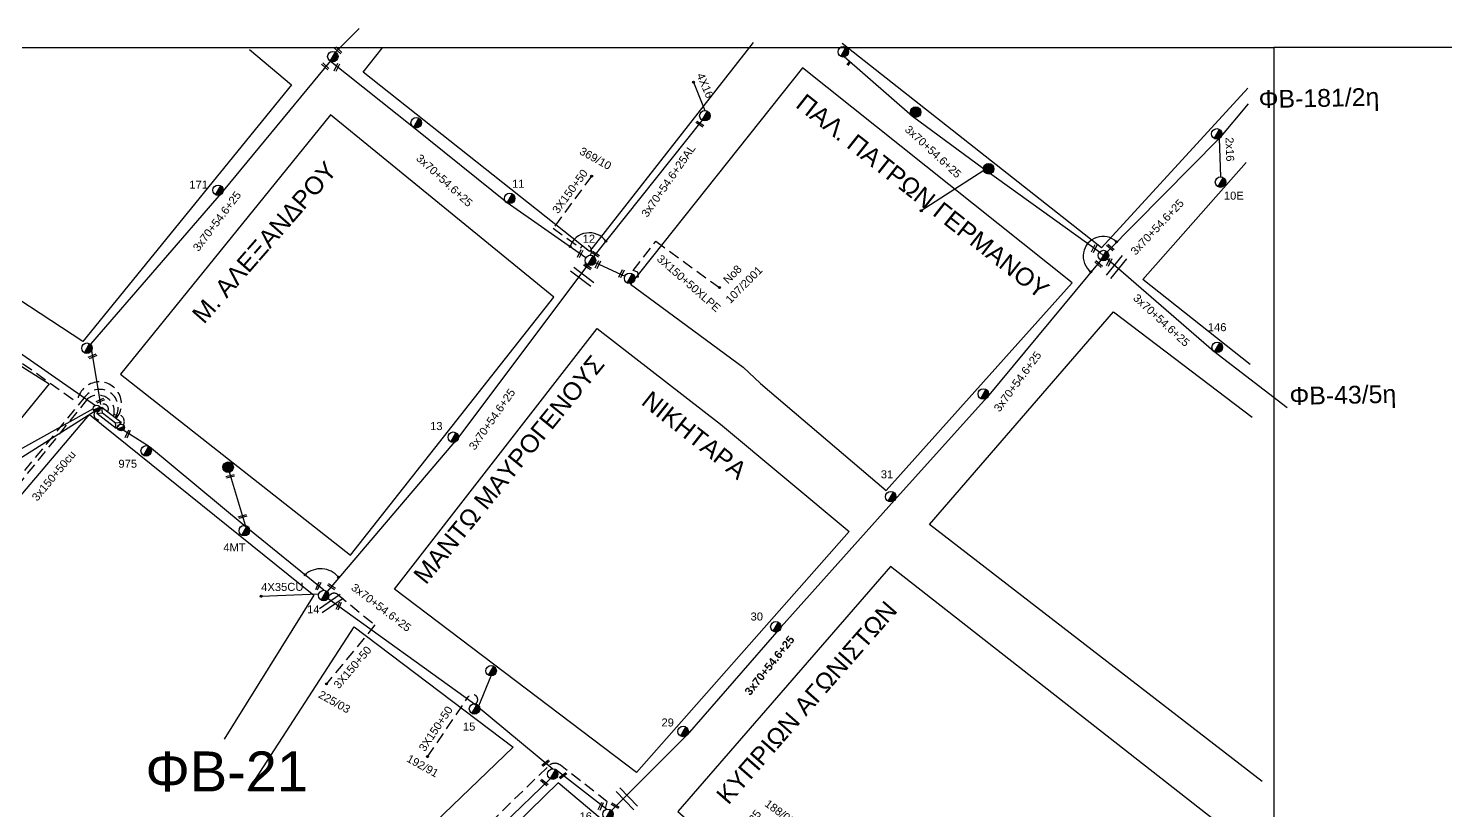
# Model space of a CAD drawing. Header units: millimetres. Extents: x -2449 to 9266, y 48 to 3905.
# Drawn here: x 8745.6 to 9064.4, y 3715.6 to 3891.7 of the extents above; entities that cross this region are included whole.
import ezdxf

# ---------------------------------------------------------------- set-up
doc = ezdxf.new("R2010")
doc.units = ezdxf.units.MM
doc.linetypes.add('DASHED', pattern=[19.05, 12.7, -6.35])
for name, color, linetype in [('Άγνωστα', 7, 'Continuous'), ('Γυμνά εναέρια ΧΤ (1Φ)   2x16CU', 7, 'Continuous'), ('Γυμνά εναέρια ΧΤ (3Φ)   4x35CU', 7, 'Continuous'), ('Επιγραφές - Σχήματα', 7, 'Continuous'), ('Καλώδια ΧΤ   3x150+50CU', 7, 'DASHED'), ('Καλώδια ΧΤ   3x95+35 XLPE', 7, 'DASHED'), ('Μηχανική τομή', 7, 'Continuous'), ('Στύλος Ξύλινος', 7, 'Continuous'), ('Στύλος Ξύλινος @ 1', 7, 'Continuous'), ('Στύλος ΦΜ', 7, 'Continuous'), ('Στύλος ΦΜ @ 1', 7, 'Continuous'), ('Συνδέσεις', 7, 'Continuous'), ('Συνεστραμμένα ΧΤ   3x70+54.6+25 AL', 7, 'SYN_LINE'), ('Τομή', 7, 'Continuous'), ('Υποσταθμός εναέριος 2 στύλων', 7, 'Continuous'), ('Υποσταθμός πόλεως', 7, 'Continuous'), ('Υπόβαθρο ΔΕΗ', 7, 'Continuous')]:
    doc.layers.add(name, color=color, linetype=linetype)
doc.styles.add('arial', font='arial.ttf')
doc.styles.get("Standard").update_dxf_attribs({"font": 'arial.ttf'})
doc.linetypes.add('SYN_LINE', pattern='A,0.5,-0.0001,["/\\/\\/\\/",Standard,S=0.1,R=0,X=0,Y=-0.05],-0.25', length=0.7501)

# ---------------------------------------------------------------- blocks, each defined once
blk = doc.blocks.new('ΥΠΑΡΧΩΝ ΤΣΙΜΕΝΤΕΝΙΟΣ ΣΤΥΛΟΣ')
at = {"layer": 'Στύλος ΦΜ'}
blk.add_hatch(color=7, dxfattribs=at).paths.add_polyline_path([(-1.29, -2.28, 0.574793), (2.62, 0, 0.268822), (1.3, 2.27)])
at = {"layer": 'Στύλος ΦΜ', "color": 7}
blk.add_line((-1.29, -2.28), (1.3, 2.27), dxfattribs=at)
blk.add_circle((0, 0), 2.62, dxfattribs=at)
at = {"layer": 'Στύλος ΦΜ', "flags": 4}
for tag, p in [('ΤΥΠΟΣ', (-4.91, 3.03)), ('ΑΡΙΘΜΟΣ', (-4.68, 8.05))]:
    blk.add_attdef(tag, p, '', height=4, dxfattribs=at)
blk = doc.blocks.new('ΥΠΑΡΧΩΝ ΞΥΛΙΝΟΣ ΣΤΥΛΟΣ')
at = {"layer": 'Στύλος Ξύλινος'}
h = blk.add_hatch(color=7, dxfattribs=at)
h.paths.add_polyline_path([(-2.62, 0, 0.270008), (-1.29, -2.28), (1.3, 2.27, 0.576266)])
h.paths.add_polyline_path([(-1.29, -2.28, 0.574793), (2.62, 0, 0.268822), (1.3, 2.27)])
at = {"layer": 'Στύλος Ξύλινος', "color": 7}
blk.add_line((-1.29, -2.28), (1.3, 2.27), dxfattribs=at)
blk.add_circle((0, 0), 2.62, dxfattribs=at)
at = {"layer": 'Στύλος Ξύλινος', "flags": 4}
for tag, p in [('ΑΡΙΘΜΟΣ', (-4.91, 8.6)), ('ΤΥΠΟΣ', (-4.85, 3.39))]:
    blk.add_attdef(tag, p, '', height=4, dxfattribs=at)
blk = doc.blocks.new('ΥΠΟΣΤΑΘΜΟΣ ΕΝΑΕΡΙΟΣ ΕΠΙ 2 ΣΤΥΛΩΝ')
at = {"layer": 'Υποσταθμός εναέριος 2 στύλων', "linetype": 'Continuous'}
for points in [[(-11.97, -2.11, 0.574793), (-8.45, -0.07, 0.268822), (-9.64, 1.98)], [(9.68, -2.15, 0.574793), (13.19, -0.1, 0.268822), (12.01, 1.95)]]:
    blk.add_hatch(color=256, dxfattribs=at).paths.add_polyline_path(points)
for p, q in [((-11.97, -2.11), (-9.64, 1.98)), ((9.68, -2.15), (12.01, 1.95))]:
    blk.add_line(p, q, dxfattribs=at)
for centre in [(-10.81, -0.07), (10.84, -0.1)]:
    blk.add_circle(centre, 2.36, dxfattribs=at)
at = {"layer": 'Υποσταθμός πόλεως', "linetype": 'Continuous', "ltscale": 40}
blk.add_lwpolyline([(-8.57, 2.82), (8.57, 2.82), (8.57, -2.82), (-8.57, -2.82)], close=True, dxfattribs=at)
for points in [[(-5.75, 0), (-8.57, 2.82)], [(-8.57, -2.82), (-5.75, 0)], [(-5.75, 0), (5.75, 0)], [(5.75, 0), (8.57, 2.82)], [(8.57, -2.82), (5.75, 0)]]:
    blk.add_lwpolyline(points, dxfattribs=at)
at = {"layer": 'Υποσταθμός εναέριος 2 στύλων', "ltscale": 40, "flags": 1}
for tag, p in [('ΜΕΤΑΣΧΗΜΑΤΙΣΜΟΣ', (14.09, 2.51)), ('ΙΣΧΥΣ', (14.07, -0.28)), ('ΑΡΙΘΜΟΣ', (14.19, -3))]:
    blk.add_attdef(tag, p, '', height=1.8, dxfattribs=at)
blk = doc.blocks.new('ΜΗΧΑΝΙΚΗ ΤΟΜΗ')
at = {"layer": 'Μηχανική τομή', "ltscale": 40}
for p, q in [((-1.89, 0.78), (1.89, 0.78)), ((1.89, 0), (-1.89, 0))]:
    blk.add_line(p, q, dxfattribs=at)
blk = doc.blocks.new('ΤΟΜΗ')
at = {"layer": 'Τομή', "ltscale": 40}
for p, q in [((-5.68, 0), (5.68, 0)), ((5.68, -2.33), (-5.68, -2.33))]:
    blk.add_line(p, q, dxfattribs=at)
blk = doc.blocks.new('_ΣΥΝΔΕΣΗ')
at = {"layer": 'Συνδέσεις', "linetype": 'SYN_LINE', "ltscale": 40}
blk.add_hatch(color=256, dxfattribs=at).paths.add_polyline_path([(0.5, -0.01, 1), (-0.5, -0.01, 1)])
at = {"layer": 'Συνδέσεις'}
blk.add_circle((0, -0.01), 0.5, dxfattribs=at)

msp = doc.modelspace()

# ---------------------------------------------------------------- linework, layer by layer
at = {"layer": 'Άγνωστα', "color": 173, "linetype": 'SYN_LINE', "ltscale": 20}
msp.add_lwpolyline([(8814.71, 3886.35), (8820.02, 3891.69)], dxfattribs=at)
at = {"layer": 'Άγνωστα', "color": 173, "linetype": 'SYN_LINE', "ltscale": 8}
for points in [[(8895.23, 3879.58), (8897.8, 3873.19)], [(8873.15, 3838.98), (8879.82, 3835.91)]]:
    msp.add_lwpolyline(points, dxfattribs=at)
at = {"layer": 'Άγνωστα', "color": 1, "linetype": 'SYN_LINE', "ltscale": 20}
for points in [[(9020.05, 3874.66), (9013.47, 3866.88), (8988.28, 3841.37)], [(8960.55, 3859.67), (8946.49, 3850.64)], [(8940.49, 3785.47), (8914.95, 3756.98), (8893.8, 3732.64), (8876.83, 3715.6)]]:
    msp.add_lwpolyline(points, dxfattribs=at)
at = {"layer": 'Άγνωστα', "color": 173, "linetype": 'DASHED', "ltscale": 0.2}
msp.add_lwpolyline([(8882.28, 3835.66), (8882.89, 3835.76), (8882.71, 3836.8), (8881.66, 3837.19), (8886.77, 3843.77), (8901.08, 3833.33)], dxfattribs=at)
at = {"layer": 'Άγνωστα', "color": 62, "linetype": 'SYN_LINE', "ltscale": 20}
msp.add_lwpolyline([(8692.35, 3726.28), (8705.53, 3756.64), (8734.47, 3791.79), (8760.25, 3806.08)], dxfattribs=at)
at = {"layer": 'Άγνωστα', "color": 30, "linetype": 'SYN_LINE', "ltscale": 20}
msp.add_lwpolyline([(8692.99, 3726.09), (8706.7, 3755.46), (8736.11, 3790.11), (8760.54, 3805.53)], dxfattribs=at)
at = {"layer": 'Άγνωστα', "color": 2, "linetype": 'SYN_LINE', "ltscale": 8}
msp.add_lwpolyline([(8772.64, 3797.64), (8766.97, 3801.27)], dxfattribs=at)
at = {"layer": 'Άγνωστα', "color": 2, "linetype": 'SYN_LINE', "ltscale": 20}
msp.add_lwpolyline([(8812.07, 3765.19), (8794.21, 3779.79), (8772.88, 3797.48), (8772.71, 3797.59)], dxfattribs=at)
at = {"layer": 'Άγνωστα', "color": 2, "linetype": 'SYN_LINE', "ltscale": 15}
msp.add_lwpolyline([(8794.45, 3779.77), (8790.91, 3791.77)], dxfattribs=at)
at = {"layer": 'Άγνωστα', "color": 2, "linetype": 'DASHED', "ltscale": 0.2}
msp.add_lwpolyline([(8813.24, 3764.03), (8813.66, 3764.3, -0.301726), (8815.16, 3764.3), (8823.59, 3757.39), (8812.7, 3744.12)], format="xyb", dxfattribs=at)
at = {"layer": 'Άγνωστα', "color": 133, "linetype": 'DASHED', "ltscale": 0.2}
msp.add_lwpolyline([(8835.41, 3727.74), (8844.58, 3741.23, -1.186273), (8846.23, 3739.63, -4.83396)], format="xyb", dxfattribs=at)
at = {"layer": 'Γυμνά εναέρια ΧΤ (1Φ)   2x16CU', "color": 1, "linetype": 'SYN_LINE', "ltscale": 8}
msp.add_lwpolyline([(9013.47, 3866.88), (9013.77, 3858.24)], dxfattribs=at)
at = {"layer": 'Γυμνά εναέρια ΧΤ (3Φ)   4x35CU', "color": 2, "linetype": 'SYN_LINE', "ltscale": 15}
msp.add_lwpolyline([(8810.93, 3764.34), (8797.99, 3763.83)], dxfattribs=at)
at = {"layer": 'Επιγραφές - Σχήματα', "color": 151, "linetype": 'DASHED', "ltscale": 0.2}
msp.add_line((8728.86, 3827.38), (8756.62, 3807.47), dxfattribs=at)
at = {"layer": 'Επιγραφές - Σχήματα', "color": 7, "linetype": 'DASHED', "ltscale": 0.2}
msp.add_line((8758.44, 3808.84), (8725.61, 3768.74), dxfattribs=at)
at = {"layer": 'Επιγραφές - Σχήματα', "color": 85, "linetype": 'DASHED', "ltscale": 0.2}
msp.add_line((8758.95, 3808.27), (8727.28, 3768.99), dxfattribs=at)
at = {"layer": 'Επιγραφές - Σχήματα'}
msp.add_lwpolyline([(7022.92, 3887.4), (9025.82, 3887.4), (9025.82, 2893.51), (7022.92, 2893.51)], close=True, dxfattribs=at)
at = {"layer": 'Επιγραφές - Σχήματα', "ltscale": 10}
msp.add_lwpolyline([(9025.82, 2893.51), (9265.69, 2893.51), (9265.69, 3887.4), (9025.82, 3887.4)], dxfattribs=at)
at = {"layer": 'Επιγραφές - Σχήματα', "color": 173, "linetype": 'DASHED', "ltscale": 0.2}
msp.add_lwpolyline([(8872.34, 3858.43), (8863.69, 3846.71), (8869.83, 3842.23)], dxfattribs=at)
at = {"layer": 'Επιγραφές - Σχήματα', "linetype": 'Continuous', "ltscale": 0.2}
for centre, radius, start, end in [((8871.83, 3841.08), 4.59, 35.9572, 161.216), ((8987.34, 3840.41), 4.44, 46.2404, 232.6419), ((8811.38, 3764.8), 5.24, 39.7937, 131.9581)]:
    msp.add_arc(centre, radius, start, end, dxfattribs=at)
at = {"layer": 'Επιγραφές - Σχήματα', "color": 173, "linetype": 'DASHED', "ltscale": 0.2}
msp.add_arc((8870.99, 3841.54), 1.35, 316.9157, 149.4049, dxfattribs=at)
at = {"layer": 'Επιγραφές - Σχήματα', "color": 151, "linetype": 'DASHED', "ltscale": 0.2}
msp.add_arc((8761.6, 3807.12), 4.99, 319.459, 175.9628, dxfattribs=at)
at = {"layer": 'Επιγραφές - Σχήματα', "color": 7, "linetype": 'DASHED', "ltscale": 0.2}
msp.add_arc((8761.7, 3806.27), 4.15, 327.3356, 141.6783, dxfattribs=at)
at = {"layer": 'Επιγραφές - Σχήματα', "color": 85, "linetype": 'DASHED', "ltscale": 0.2}
msp.add_arc((8761.29, 3805.45), 3.67, 342.4794, 129.7251, dxfattribs=at)
at = {"layer": 'Επιγραφές - Σχήματα', "color": 62, "linetype": 'DASHED', "ltscale": 0.2}
msp.add_arc((8762.52, 3805.99), 1.12, 325.8763, 146.6244, dxfattribs=at)
at = {"layer": 'Επιγραφές - Σχήματα', "color": 30, "linetype": 'DASHED', "ltscale": 0.2}
msp.add_arc((8761.51, 3804.69), 1.12, 137.9281, 318.6762, dxfattribs=at)
at = {"layer": 'Επιγραφές - Σχήματα', "color": 2, "linetype": 'DASHED', "ltscale": 0.2}
msp.add_arc((8765.59, 3803.15), 1.63, 329.8022, 126.1696, dxfattribs=at)
at = {"layer": 'Καλώδια ΧΤ   3x150+50CU', "color": 151, "linetype": 'DASHED', "ltscale": 0.2}
msp.add_lwpolyline([(8875.49, 3716.07), (8875.85, 3717.61), (8865.34, 3725.8, 0.438652), (8862.31, 3725.3), (8791.84, 3656.87), (8800.26, 3651.14)], format="xyb", dxfattribs=at)
at = {"layer": 'Καλώδια ΧΤ   3x150+50CU', "color": 133, "linetype": 'SYN_LINE', "ltscale": 15}
for points in [[(8875.7, 3715.91), (8864.18, 3724.83)], [(8863.01, 3722.78), (8852.42, 3712.56)]]:
    msp.add_lwpolyline(points, dxfattribs=at)
at = {"layer": 'Συνεστραμμένα ΧΤ   3x70+54.6+25 AL', "color": 173, "ltscale": 20}
msp.add_line((8897.22, 3870.99), (8872.8, 3840.37), dxfattribs=at)
at = {"layer": 'Συνεστραμμένα ΧΤ   3x70+54.6+25 AL', "color": 1, "ltscale": 20}
msp.add_line((8726.64, 3830.62), (8760.71, 3806.76), dxfattribs=at)
at = {"layer": 'Συνεστραμμένα ΧΤ   3x70+54.6+25 AL', "color": 173, "linetype": 'SYN_LINE', "ltscale": 20}
for points in [[(8813.61, 3884.39), (8789.48, 3855.13), (8759.58, 3820.58)], [(8871.06, 3840.06), (8853.32, 3852.38), (8832.28, 3869.4), (8813.54, 3884.31)]]:
    msp.add_lwpolyline(points, dxfattribs=at)
at = {"layer": 'Συνεστραμμένα ΧΤ   3x70+54.6+25 AL', "color": 1, "linetype": 'SYN_LINE', "ltscale": 20}
for points in [[(8987.44, 3840.51), (8986.55, 3841.29), (8960.48, 3860.07), (8944.52, 3871.88), (8929.15, 3885.25)], [(8986.87, 3839.51), (8961.34, 3808.63), (8940.49, 3785.47)]]:
    msp.add_lwpolyline(points, dxfattribs=at)
at = {"layer": 'Συνεστραμμένα ΧΤ   3x70+54.6+25 AL', "color": 27, "linetype": 'SYN_LINE', "ltscale": 20}
msp.add_lwpolyline([(9028.8, 3806.29), (9012.33, 3818.96), (8987.44, 3840.51)], dxfattribs=at)
at = {"layer": 'Συνεστραμμένα ΧΤ   3x70+54.6+25 AL', "color": 2, "linetype": 'SYN_LINE', "ltscale": 20}
msp.add_lwpolyline([(8871.49, 3838.42), (8842.38, 3799.65), (8812.83, 3764.91)], dxfattribs=at)
at = {"layer": 'Συνεστραμμένα ΧΤ   3x70+54.6+25 AL', "color": 173, "linetype": 'SYN_LINE', "ltscale": 10}
msp.add_lwpolyline([(8759.83, 3819.11), (8761.89, 3807.03)], dxfattribs=at)
at = {"layer": 'Συνεστραμμένα ΧΤ   3x70+54.6+25 AL', "color": 133, "linetype": 'SYN_LINE', "ltscale": 20}
msp.add_lwpolyline([(8813.05, 3763.36), (8845.99, 3739.66), (8863.59, 3724.98)], dxfattribs=at)
at = {"layer": 'Συνεστραμμένα ΧΤ   3x70+54.6+25 AL', "color": 133, "linetype": 'SYN_LINE', "ltscale": 8}
msp.add_lwpolyline([(8846.95, 3739.16), (8849.72, 3745.91)], dxfattribs=at)
at = {"layer": 'Υπόβαθρο ΔΕΗ'}
for points in [[(8795.37, 3886.95), (8804.83, 3878.98), (8757.89, 3821.16), (8734.03, 3836.77), (8706.71, 3851.82), (8690.13, 3861.86), (8666.81, 3874.95), (8674.31, 3887)], [(8908.64, 3888.49), (8871.89, 3841.45), (8820.97, 3881.8), (8825.23, 3887.19)], [(9019.92, 3878.19), (8987.01, 3842.26), (8928.67, 3888.28)], [(8980.41, 3834.44), (8919.74, 3882.77), (8881.08, 3834.14), (8906.42, 3815.43), (8910.32, 3811.75), (8938.6, 3787.65), (8980.41, 3834.44)], [(8863.84, 3831.17), (8813.56, 3872.21), (8766.39, 3813.87), (8818.07, 3773.1), (8863.84, 3831.17)], [(9020.45, 3816.04), (8996.31, 3835.12), (9019.59, 3861.47)], [(8706.7, 3838.68), (8723.47, 3828.65), (8737.34, 3819.85), (8750.29, 3811.64), (8722.3, 3777.32), (8696.01, 3746.46), (8683.95, 3732.86), (8648.58, 3757.88), (8687.97, 3812.13), (8706.7, 3838.68)], [(9023.15, 3722.18), (8948.35, 3780.03), (8989.74, 3827.88), (9020.94, 3804.16)], [(8828, 3765.48), (8873.6, 3824.16), (8901.31, 3802.6), (8930.25, 3778.42), (8882.42, 3724.21), (8828, 3765.48)], [(8795.1, 3720.13), (8818.9, 3756.98), (8854.66, 3729.91), (8782.49, 3660.37), (8693.01, 3726.51), (8759.36, 3804.78), (8809.82, 3764.1), (8789.68, 3731.71)], [(9023.53, 3704.76), (8939.56, 3770.56), (8891.74, 3715.38), (9022.26, 3601.16)], [(8853.89, 3607.2), (8909.22, 3684.51), (8864.8, 3721.82), (8794.46, 3653.12), (8853.89, 3607.2)]]:
    msp.add_lwpolyline(points, dxfattribs=at)

# ---------------------------------------------------------------- block references
at = {"layer": 'Μηχανική τομή'}
for p, xscale, yscale, zscale, rotation in [((8815.21, 3886.57), 0.5000000000000789, 0.5000000000000789, 0.5000000000000789, 317.6999411329456), ((8812.28, 3883.02), 0.5000000000000789, 0.5000000000000789, 0.5000000000000789, 317.6999411329456), ((8814.83, 3882.97), 0.5000000000000056, 0.5000000000000056, 0.5000000000000056, 244.0919743233826), ((8930.24, 3883.71), 0.25, 0.25, 0.25, 54.0697660644605), ((8896.58, 3869.97), 0.5000000000000019, 0.5000000000000019, 0.5000000000000019, 327.3016755972433), ((8869.57, 3841.02), 0.5000000000000056, 0.5000000000000056, 0.5000000000000056, 244.0919743233826), ((8985.21, 3842.21), 0.5000000000000056, 0.5000000000000056, 0.5000000000000056, 244.0919743233826), ((8989.13, 3842.51), 0.5000000000000455, 0.5000000000000455, 0.5000000000000455, 139.1168583848367), ((8871.31, 3837.85), 0.5, 0.5, 0.5, 327.3016755972434), ((8873.08, 3840.71), 0.5, 0.5, 0.5, 327.3016755972434), ((8873.56, 3838.61), 0.5000000000000056, 0.5000000000000056, 0.5000000000000056, 244.0919743233826), ((8986.5, 3838.78), 0.5000000000000455, 0.5000000000000455, 0.5000000000000455, 139.1168583848367), ((8988.58, 3839.13), 0.5000000000000054, 0.5000000000000054, 0.5000000000000054, 244.0919743233826), ((8878.88, 3836.55), 0.5000000000000056, 0.5000000000000056, 0.5000000000000056, 244.0919743233826), ((8760.14, 3817.66), 0.5000000000000208, 0.5000000000000208, 0.5000000000000208, 23.60721572850989), ((8761.89, 3807.69), 0.5000000000000208, 0.5000000000000208, 0.5000000000000208, 23.60721572850989), ((8768.15, 3800.29), 0.5000000000000752, 0.5000000000000752, 0.5000000000000752, 64.61164626668466), ((8791.08, 3790.64), 0.500000000000102, 0.500000000000102, 0.500000000000102, 14.7169694494632), ((8793.86, 3781.62), 0.500000000000102, 0.500000000000102, 0.500000000000102, 14.7169694494632), ((8811.02, 3766.07), 0.5000000000000752, 0.5000000000000752, 0.5000000000000752, 64.61164626668466), ((8813.92, 3766.17), 0.500000000000243, 0.500000000000243, 0.500000000000243, 147.0152911668858), ((8815.62, 3761.6), 0.5000000000000752, 0.5000000000000752, 0.5000000000000752, 64.61164626668466), ((8862.12, 3726.14), 0.500000000000075, 0.500000000000075, 0.500000000000075, 38.67647660122361), ((8866.03, 3723.31), 0.500000000000075, 0.500000000000075, 0.500000000000075, 38.67647660122361), ((8861.55, 3721.78), 0.500000000000031, 0.500000000000031, 0.500000000000031, 319.9882889977524), ((8874.56, 3716.5), 0.5000000000000752, 0.5000000000000752, 0.5000000000000752, 64.61164626668466), ((8877.72, 3716.86), 0.499999999999907, 0.499999999999907, 0.499999999999907, 151.0346625690603)]:
    msp.add_blockref('ΜΗΧΑΝΙΚΗ ΤΟΜΗ', p, dxfattribs=dict(at, xscale=xscale, yscale=yscale, zscale=zscale, rotation=rotation))
at = {"layer": 'Στύλος Ξύλινος @ 1', "ltscale": 40, "xscale": 0.4499999999998181, "yscale": 0.4499999999998181, "zscale": 0.4499999999998181}
for p in [(8945.22, 3872.83), (8961.65, 3860.07), (8790.57, 3792.9)]:
    msp.add_blockref('ΥΠΑΡΧΩΝ ΞΥΛΙΝΟΣ ΣΤΥΛΟΣ', p, dxfattribs=at)
at = {"layer": 'Στύλος ΦΜ @ 1', "ltscale": 40, "xscale": 0.4499999999998181, "yscale": 0.4499999999998181, "zscale": 0.4499999999998181}
for p in [(8814.12, 3885.33), (8928.94, 3886.41), (8832.87, 3870.43), (8897.8, 3872.02), (9012.96, 3867.94), (8987.46, 3840.54), (8880.88, 3835.41), (8758.81, 3819.69), (8960.44, 3809.38), (8849.72, 3747.09), (8863.59, 3723.81)]:
    msp.add_blockref('ΥΠΑΡΧΩΝ ΤΣΙΜΕΝΤΕΝΙΟΣ ΣΤΥΛΟΣ', p, dxfattribs=at)
at = {"layer": 'Στύλος ΦΜ @ 1', "ltscale": 40}
ref = msp.add_blockref('ΥΠΑΡΧΩΝ ΤΣΙΜΕΝΤΕΝΙΟΣ ΣΤΥΛΟΣ', (9013.81, 3857.07), dxfattribs=dict(at, xscale=0.4499999999998181, yscale=0.4499999999998181, zscale=0.4499999999998181))
ref.add_attrib('ΑΡΙΘΜΟΣ', '10Ε', (9014.55, 3853.13), dxfattribs={"layer": 'Στύλος ΦΜ', "height": 1.8, "flags": 4})
ref = msp.add_blockref('ΥΠΑΡΧΩΝ ΤΣΙΜΕΝΤΕΝΙΟΣ ΣΤΥΛΟΣ', (8788.31, 3855.24), dxfattribs=dict(at, xscale=0.4499999999998181, yscale=0.4499999999998181, zscale=0.4499999999998181))
ref.add_attrib('ΤΥΠΟΣ', '171', (8781.84, 3855.6), dxfattribs={"layer": 'Στύλος ΦΜ', "height": 1.8, "flags": 4})
ref = msp.add_blockref('ΥΠΑΡΧΩΝ ΤΣΙΜΕΝΤΕΝΙΟΣ ΣΤΥΛΟΣ', (8853.9, 3853.41), dxfattribs=dict(at, xscale=0.4499999999998181, yscale=0.4499999999998181, zscale=0.4499999999998181))
ref.add_attrib('ΤΥΠΟΣ', '11', (8854.44, 3855.81), dxfattribs={"layer": 'Στύλος ΦΜ', "height": 1.8, "flags": 4})
ref = msp.add_blockref('ΥΠΑΡΧΩΝ ΤΣΙΜΕΝΤΕΝΙΟΣ ΣΤΥΛΟΣ', (8872.07, 3839.45), dxfattribs=dict(at, xscale=0.4499999999998181, yscale=0.4499999999998181, zscale=0.4499999999998181))
ref.add_attrib('ΤΥΠΟΣ', '12', (8870.32, 3843.43), dxfattribs={"layer": 'Στύλος ΦΜ', "height": 1.8, "flags": 4})
ref = msp.add_blockref('ΥΠΑΡΧΩΝ ΤΣΙΜΕΝΤΕΝΙΟΣ ΣΤΥΛΟΣ', (9013.05, 3819.89), dxfattribs=dict(at, xscale=0.4499999999998181, yscale=0.4499999999998181, zscale=0.4499999999998181))
ref.add_attrib('ΑΡΙΘΜΟΣ', '146', (9010.94, 3823.52), dxfattribs={"layer": 'Στύλος ΦΜ', "height": 1.8, "flags": 4})
ref = msp.add_blockref('ΥΠΑΡΧΩΝ ΤΣΙΜΕΝΤΕΝΙΟΣ ΣΤΥΛΟΣ', (8841.21, 3799.65), dxfattribs=dict(at, xscale=0.4499999999998181, yscale=0.4499999999998181, zscale=0.4499999999998181))
ref.add_attrib('ΤΥΠΟΣ', '13', (8836, 3801.26), dxfattribs={"layer": 'Στύλος ΦΜ', "height": 1.8, "flags": 4})
ref = msp.add_blockref('ΥΠΑΡΧΩΝ ΤΣΙΜΕΝΤΕΝΙΟΣ ΣΤΥΛΟΣ', (8772.13, 3796.58), dxfattribs=dict(at, xscale=0.4499999999998181, yscale=0.4499999999998181, zscale=0.4499999999998181))
ref.add_attrib('ΑΡΙΘΜΟΣ', '975', (8765.89, 3792.78), dxfattribs={"layer": 'Στύλος ΦΜ', "height": 1.8, "flags": 4})
ref = msp.add_blockref('ΥΠΑΡΧΩΝ ΤΣΙΜΕΝΤΕΝΙΟΣ ΣΤΥΛΟΣ', (8939.62, 3786.26), dxfattribs=dict(at, xscale=0.4499999999998181, yscale=0.4499999999998181, zscale=0.4499999999998181))
ref.add_attrib('ΤΥΠΟΣ', '31', (8937.38, 3790.4), dxfattribs={"layer": 'Στύλος ΦΜ', "height": 1.8, "flags": 4})
ref = msp.add_blockref('ΥΠΑΡΧΩΝ ΤΣΙΜΕΝΤΕΝΙΟΣ ΣΤΥΛΟΣ', (8794.21, 3778.61), dxfattribs=dict(at, xscale=0.4499999999998181, yscale=0.4499999999998181, zscale=0.4499999999998181))
ref.add_attrib('ΤΥΠΟΣ', '4ΜΤ', (8789.49, 3773.93), dxfattribs={"layer": 'Στύλος ΦΜ', "height": 1.8, "flags": 4})
ref = msp.add_blockref('ΥΠΑΡΧΩΝ ΤΣΙΜΕΝΤΕΝΙΟΣ ΣΤΥΛΟΣ', (8812.07, 3764.01), dxfattribs=dict(at, xscale=0.4499999999998181, yscale=0.4499999999998181, zscale=0.4499999999998181))
ref.add_attrib('ΤΥΠΟΣ', '14', (8808.32, 3760), dxfattribs={"layer": 'Στύλος ΦΜ', "height": 1.8, "flags": 4})
ref = msp.add_blockref('ΥΠΑΡΧΩΝ ΤΣΙΜΕΝΤΕΝΙΟΣ ΣΤΥΛΟΣ', (8913.77, 3756.98), dxfattribs=dict(at, xscale=0.4499999999998181, yscale=0.4499999999998181, zscale=0.4499999999998181))
ref.add_attrib('ΤΥΠΟΣ', '30', (8908.08, 3758.39), dxfattribs={"layer": 'Στύλος ΦΜ', "height": 1.8, "flags": 4})
ref = msp.add_blockref('ΥΠΑΡΧΩΝ ΤΣΙΜΕΝΤΕΝΙΟΣ ΣΤΥΛΟΣ', (8845.99, 3738.48), dxfattribs=dict(at, xscale=0.4499999999998181, yscale=0.4499999999998181, zscale=0.4499999999998181))
ref.add_attrib('ΑΡΙΘΜΟΣ', '15', (8843.39, 3733.62), dxfattribs={"layer": 'Στύλος ΦΜ', "height": 1.8, "flags": 4})
ref = msp.add_blockref('ΥΠΑΡΧΩΝ ΤΣΙΜΕΝΤΕΝΙΟΣ ΣΤΥΛΟΣ', (8892.91, 3733.41), dxfattribs=dict(at, xscale=0.4499999999998181, yscale=0.4499999999998181, zscale=0.4499999999998181))
ref.add_attrib('ΤΥΠΟΣ', '29', (8888.04, 3734.54), dxfattribs={"layer": 'Στύλος ΦΜ', "height": 1.8, "flags": 4})
ref = msp.add_blockref('ΥΠΑΡΧΩΝ ΤΣΙΜΕΝΤΕΝΙΟΣ ΣΤΥΛΟΣ', (8876, 3714.77), dxfattribs=dict(at, xscale=0.4499999999998181, yscale=0.4499999999998181, zscale=0.4499999999998181))
ref.add_attrib('ΤΥΠΟΣ', '16', (8869.61, 3713.41), dxfattribs={"layer": 'Στύλος ΦΜ', "height": 1.8, "flags": 4})
at = {"layer": 'Συνδέσεις', "xscale": 0.4500000000000455, "yscale": 0.4500000000000455, "zscale": 0.4500000000000455}
for p in [(8895.23, 3879.58), (8872.34, 3858.43), (8946.49, 3850.65), (8867.49, 3842.56), (8875.54, 3843.78), (8990.41, 3843.62), (8984.64, 3836.88), (8901.08, 3833.34), (8807.88, 3768.7), (8815.41, 3768.16), (8797.99, 3763.84), (8812.7, 3744.12), (8835.42, 3727.75)]:
    msp.add_blockref('_ΣΥΝΔΕΣΗ', p, dxfattribs=at)
at = {"layer": 'Τομή'}
for p, xscale, yscale, zscale, rotation in [((8989.93, 3838.34), 0.5000000000000289, 0.5000000000000289, 0.5000000000000289, 51.07397155461651), ((8870.56, 3836.22), 0.5, 0.5, 0.5, 322.8641999517135), ((8813.44, 3762.71), 0.499999999999994, 0.499999999999994, 0.499999999999994, 34.04720485565075), ((8880.68, 3718.65), 0.4999999999998821, 0.4999999999998821, 0.4999999999998821, 313.914527265411)]:
    msp.add_blockref('ΤΟΜΗ', p, dxfattribs=dict(at, xscale=xscale, yscale=yscale, zscale=zscale, rotation=rotation))
at = {"layer": 'Υποσταθμός εναέριος 2 στύλων', "xscale": 0.320828243207411, "yscale": 0.320828243207411, "zscale": 0.320828243207411, "rotation": 322.0501184117225}
msp.add_blockref('ΥΠΟΣΤΑΘΜΟΣ ΕΝΑΕΡΙΟΣ ΕΠΙ 2 ΣΤΥΛΩΝ', (8763.75, 3804.01), dxfattribs=at)

# ---------------------------------------------------------------- texts
at = {"layer": 'Άγνωστα', "linetype": 'SYN_LINE', "ltscale": 20, "char_height": 1.8, "width": 69.1904, "attachment_point": 1, "style": 'arial'}
for s, insert, rotation in [('4X16', (8897.55, 3881.87), 293.2391), ('3X150+50', (8863.33, 3850.87), 53.7376), ('3X150+50XLPE', (8888.04, 3840.9), 318.7865), ('3X150+50', (8814.13, 3744.04), 49.6512), ('{\\fArial|b1|i0|c0|p34;3x70+54.6+25}', (8906.59, 3742.48), 51.4624), ('3X150+50', (8833.31, 3729.73), 56.36)]:
    msp.add_mtext(s, dxfattribs=dict(at, insert=insert, rotation=rotation))
at = {"layer": 'Γυμνά εναέρια ΧΤ (3Φ)   4x35CU', "ltscale": 40, "insert": (8797.99, 3766.79), "char_height": 1.8, "width": 69.1904, "attachment_point": 1, "rotation": 0.6167, "style": 'arial'}
msp.add_mtext('4X35CU', dxfattribs=at)
at = {"layer": 'Επιγραφές - Σχήματα', "char_height": 4, "width": 157.7424, "attachment_point": 1}
for s, insert, rotation in [('ΠΑΛ. ΠΑΤΡΩΝ ΓΕΡΜΑΝΟΥ', (8920.45, 3877.25), 321.723), ('ΦΒ-181/2η', (9022.34, 3877.71), 1.2511), ('Μ. ΑΛΕΞΑΝΔΡΟΥ', (8782.12, 3827.57), 48.8599), ('ΜΑΝΤΩ ΜΑΥΡΟΓΕΝΟΥΣ', (8831.94, 3768.8), 50.9028), ('ΝΙΚΗΤΑΡΑ', (8885.73, 3810.35), 321.723), ('ΦΒ-43/5η', (9029.26, 3810.9), 1.2511), ('ΚΥΠΡΙΩΝ ΑΓΩΝΙΣΤΩΝ', (8900.06, 3719.34), 48.8599)]:
    msp.add_mtext(s, dxfattribs=dict(at, insert=insert, rotation=rotation))
at = {"layer": 'Επιγραφές - Σχήματα', "linetype": 'SYN_LINE', "ltscale": 20, "char_height": 1.8, "width": 69.1904, "attachment_point": 1, "style": 'arial'}
for s, insert, rotation in [('369/10', (8870.29, 3865.07), 330.858), ('2x16', (9016.72, 3867.21), 271.8378), ('Nο8', (8901.74, 3835.32), 45.2077), ('107/2001', (8902.26, 3830.9), 45.2077), ('225/03', (8811.56, 3742.74), 330.858), ('192/91', (8831.41, 3728.33), 330.858), ('188/00', (8912.16, 3718.23), 323.7341)]:
    msp.add_mtext(s, dxfattribs=dict(at, insert=insert, rotation=rotation))
at = {"layer": 'Επιγραφές - Σχήματα', "insert": (8771.94, 3728.91), "char_height": 9, "width": 103.4348, "attachment_point": 1}
msp.add_mtext('ΦΒ-21', dxfattribs=at)
at = {"layer": 'Καλώδια ΧΤ   3x150+50CU', "linetype": 'SYN_LINE', "ltscale": 20, "insert": (8746.23, 3786.27), "char_height": 1.8, "width": 69.1904, "attachment_point": 1, "rotation": 50.1772, "style": 'arial'}
msp.add_mtext('3x150+50cu', dxfattribs=at)
at = {"layer": 'Καλώδια ΧΤ   3x95+35 XLPE', "ltscale": 40, "insert": (8902.97, 3707.98), "char_height": 1.8, "width": 69.1904, "attachment_point": 1, "rotation": 52.1015, "style": 'arial'}
msp.add_mtext('3X95+35', dxfattribs=at)
at = {"layer": 'Συνεστραμμένα ΧΤ   3x70+54.6+25 AL', "style": 'arial'}
msp.add_text('3x70+54.6+25AL', height=1.8, rotation=55.075, dxfattribs=at).set_placement((8884.85, 3849))
at = {"layer": 'Συνεστραμμένα ΧΤ   3x70+54.6+25 AL', "linetype": 'SYN_LINE', "ltscale": 20, "char_height": 1.8, "width": 69.1904, "attachment_point": 1, "style": 'arial'}
for insert, rotation in [((8943.84, 3870.03), 317.4712), ((8833.91, 3863.55), 317.4712), ((8782.48, 3842.41), 52.8488), ((8993.39, 3841.72), 46.7455), ((8995.2, 3832.09), 317.4712), ((8962.64, 3806.25), 53.5789), ((8844.57, 3797.62), 55.0058), ((8819.16, 3766.89), 322.8145)]:
    msp.add_mtext('3x70+54.6+25', dxfattribs=dict(at, insert=insert, rotation=rotation))

doc.saveas('drawing.dxf')
